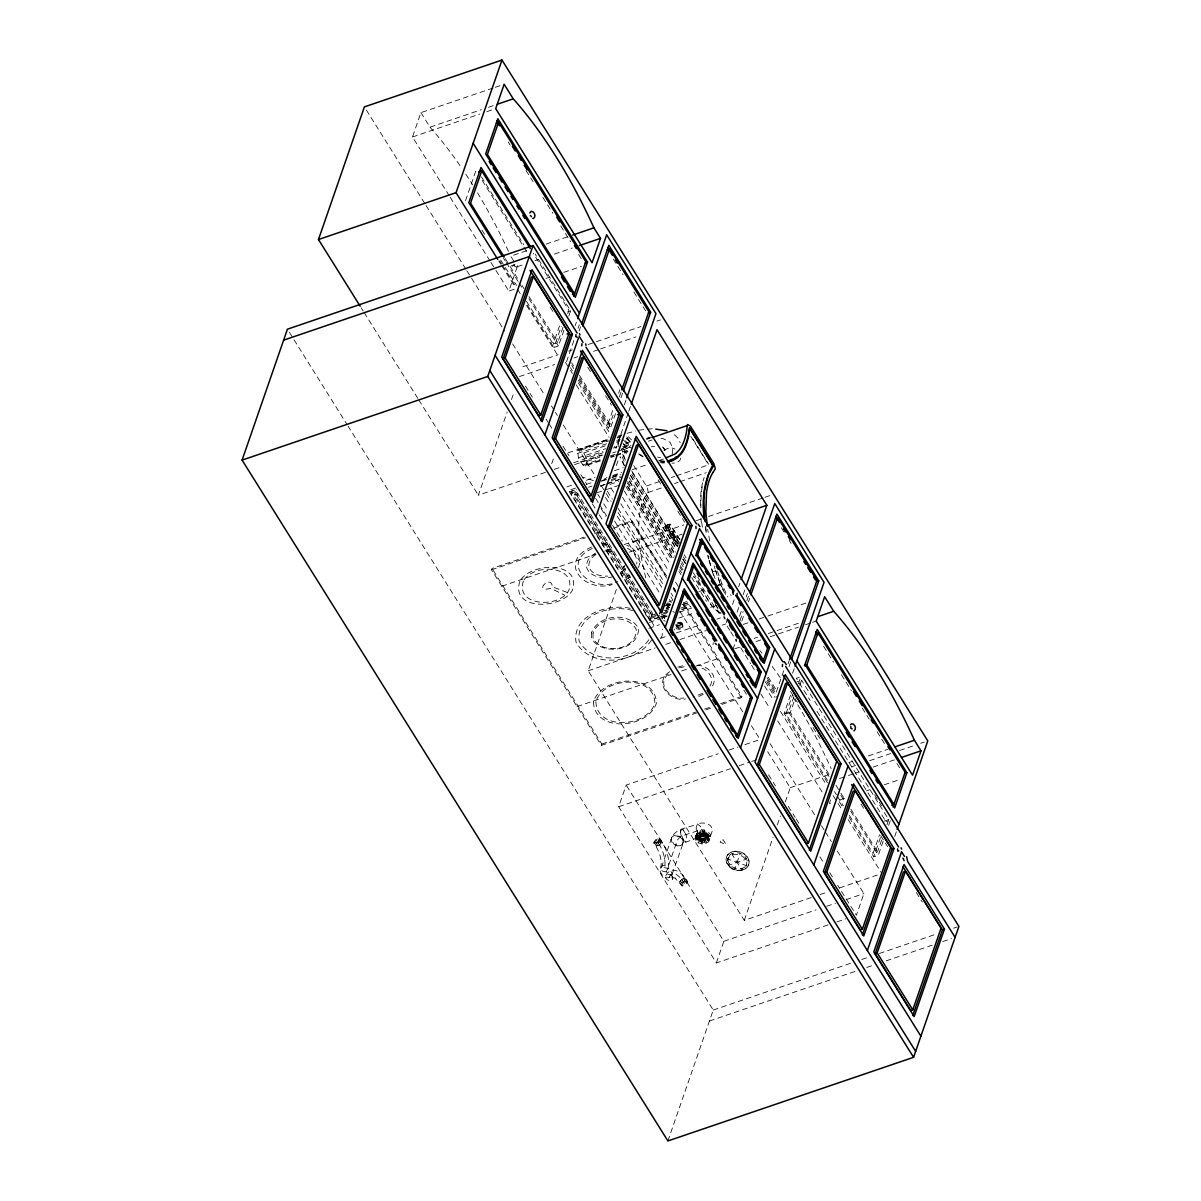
<?xml version="1.0" encoding="UTF-8"?>
<svg xmlns="http://www.w3.org/2000/svg" width="1201" height="1201" viewBox="0 0 1201 1201"><rect width="100%" height="100%" fill="white"/><g stroke="black" fill="none" stroke-linecap="round" stroke-linejoin="round"><path stroke-width="0.75" stroke-dasharray="5 3.75" d="M696.895 830.612L700.018 835.701L701.594 836.286L702.795 832.803L702.105 829.666L700.708 826.648L697.406 823.976C689.119 827.804 676.703 827.864 671.899 837.052L660.085 871.536L663.252 876.61L666.315 877.826L669.317 877.616L671.479 876.054L683.159 843.177L701.594 836.286C707.104 835.641 696.445 834.605 696.685 838.268L696.205 827.459L697.406 823.976C702.96 821.784 712.133 823.135 712.418 830.507L708.56 841.691L705.648 843.477L701.909 843.898L698.321 842.847L695.874 840.595L695.214 837.743L697.646 830.672L696.685 838.268L699.132 840.52L702.705 841.586L701.909 843.898M600.605 460.854L585.172 465.973L582.905 464.982L578.402 457.776L577.606 450.255L608.201 439.326M585.172 465.973L586.628 464.682L586.869 461.454L585.848 457.161L583.821 452.957L579.062 448.964M701.114 495.397L700.768 507.783M680.487 830.311L681.012 835.881L683.279 841.631L682.543 844.123L680.382 845.684L677.364 845.894L672.035 842.366L671.134 839.604L671.869 837.097L674.031 835.536L680.096 836.542L684.135 840.97L685.726 841.556L686.747 840.505L686.236 834.935L683.114 829.846L681.537 829.245L680.321 832.728L684.135 840.97M512.377 265.451L511.311 265.751M514.929 264.58L512.076 266.307M704.942 831.407L704.657 829.966L701.189 829.681L683.624 835.401A6.05 2.657 -31.5 0 0 677.199 840.61L666.15 872.542M672.185 454.098L672.92 448.048L669.963 442.283L663.312 438.71L660.025 438.335M665.744 527.239L665.774 526.458M551.724 463.691L553.721 457.926L555.763 457.041M617.539 444.265L619.206 439.446M618.44 441.968L618.11 448.378M618.815 440.842L620.812 435.077M702.48 482.832L700.994 491.134L700.348 507.332M701.399 491.674L702.585 485.069M660.655 868.248C662.712 859.361 658.824 850.248 653.839 843.027L656.001 839.664L660.04 838.883C665.955 847.561 670.428 858.49 667.966 869.089A3.738 2.957 19.1 0 1 665.279 871.686A3.738 2.957 19.1 0 1 661.166 869.809L660.655 868.248A3.738 2.957 19.1 0 1 663.342 865.636A3.738 2.957 19.1 0 1 667.471 867.512L667.966 869.089M665.789 526.924L666.12 525.558M674.482 629.189L674.001 630.09M676.013 624.325C674.632 630.255 686.537 627.267 681.057 623.199M676.884 624.58C675.953 628.033 682.904 627.793 681.447 624.265L676.989 625.991L681.447 624.265M675.788 627.898C682.738 633.693 686.537 619.626 677.349 622.328M645.793 577.816C640.643 557.684 637.206 536.742 639.382 515.95A89.084 38.102 71.2 0 1 645.898 495.262L648.195 492.155L647.369 487.726L633.618 465.433M671.479 876.054L672.215 873.547L669.047 868.473L662.967 867.467L660.82 869.029M703.035 481.046L704.161 477.458M449.249 195.763L412.483 136.989L420.92 112.624L493.521 87.898M465.523 200.672L476.497 168.996M514.163 289.261L508.849 291.077L517.286 266.712L515.409 263.695M545.404 472.368L478.373 495.202L507.197 411.958M511.491 399.573L513.953 392.487M563.029 327.288L557.744 342.54L553.241 344.071L559.696 325.426M563.945 330.155L558.45 345.993L553.961 347.524L561.272 326.417M567.728 313.716L568.899 310.323L533.229 253.291M568.809 316.088L570.64 310.804L535.181 254.102M575.174 325.681L576.405 322.138M697.075 712.809L601.356 745.401L491.539 569.814L492.02 568.463L584.196 537.087M573.883 340.529L566.602 361.516L569.529 366.185M578.116 328.278L579.332 324.78M579.152 331.011L580.548 326.867M658.944 617.134L650.116 620.151L570.775 493.281L571.406 491.494L576.69 489.693M656.346 615.317L651.197 617.059L574.648 494.677L575.279 492.89L578.702 491.719M579.467 375.388L609.943 424.103L607.691 424.869L613.171 409.061M618.65 393.237L619.866 389.725M615.513 413.609L610.663 427.601L608.427 428.367L614.206 411.808M619.326 396.885L621.142 391.631M620.962 397.861L622.779 392.622M624.385 404.797L626.201 399.543M628.228 412.934L615.963 448.348L613.966 445.181M628.829 411.162L630.675 405.848M666.585 578.116L631.576 522.135L632.056 520.784L614.327 526.819M811.321 897.537L744.29 920.371L588.19 670.789L617.014 587.544M621.307 575.159L624.37 566.302M601.356 745.401L601.836 744.05L492.02 568.463M673.536 540.27L674.301 537.568L677.874 536.352L677.004 538.874M650.116 620.151L650.747 618.365L571.406 491.494M651.197 617.059L651.813 615.287L575.279 492.89M651.903 615.062L652.518 613.276L577.801 493.806L577.186 495.578L651.903 615.062L655.356 613.876M677.334 546.335L678.205 543.813L666.45 525.197L665.97 526.278M667.095 615.933L663.883 617.029L665.219 619.191M666.06 605.094C669.317 602.046 669.287 607.211 666.435 606.67M664.348 618.305L663.883 617.029M677.424 626.171L681.643 624.73L677.079 625.751M828.044 924.905L716.366 962.932L618.68 806.727L626.171 785.079L718.348 753.703M682.904 627.057L678.88 628.423L675.412 626.532M729.758 630.3L725.779 623.935L728.226 616.849M732.52 604.463L734.366 599.149M738.645 586.749L739.876 583.206M737.099 612.255L738.915 607M743.164 594.72L744.995 589.466M739.546 616.278L741.362 611.024M746.196 597.032L747.412 593.534M739.966 620.752L743.149 611.429M746.812 600.89L748.628 595.621M741.753 621.202L744.185 614.176M748.448 601.881L749.664 598.368M732.97 649.411L736.588 638.977M721.906 704.371L741.392 697.721L741.873 696.37L683.489 603.037M695.214 837.743L697.316 832.758L700.228 830.957L707.539 831.602L709.986 833.854L710.647 836.692L708.56 841.691M695.874 840.595L698.577 833.719L696.76 838.148L697.226 840.16L701.744 842.562L704.867 842.216L707.299 840.715L709.986 833.854M700.228 830.957L699.417 833.284L704.251 832.878L709.175 836.181M697.226 840.16L699.522 834.455L701.594 833.179L697.901 838.448L699.417 840.91L706.443 841.165L709.356 839.364M698.712 836.782L699.522 834.455M698.231 839.829L698.712 836.121M697.766 836.046L700.198 834.56L701.009 832.233L704.131 831.888L708.65 834.29L709.851 839.019M699.102 838.748L700.498 835.22L702.195 834.17L699.267 839.484L703.666 840.28L705.377 839.229L706.758 835.701L704.371 833.929L700.198 834.56M699.688 837.532L700.498 835.22M699.267 839.484L699.913 836.436M698.321 842.847L699.748 839.409L697.556 835.821M699.417 840.91L700.213 838.583L699.042 837.502M699.883 840.054L700.078 837.157M703.966 830.537L703.155 832.863L706.728 833.929L707.539 831.602M704.131 831.888L703.321 834.2L706.113 835.025L708.305 838.628M701.489 840.52L702.3 838.193L704.477 837.953L706.758 835.701M700.784 835.506L703.441 835.205L704.251 832.878M701.624 841.556L702.42 839.244L707.149 837.667L707.629 834.62L706.353 839.994L704.281 841.255L705.077 838.944M701.399 836.497L703.576 836.241L704.371 833.929M701.744 842.562L702.54 840.235L705.663 839.889L709.115 836.301M703.666 840.28L704.477 837.953M705.963 838.013L705.167 836.722L705.978 834.395M706.834 836.947L705.648 835.866L706.458 833.539M706.113 835.025L706.924 832.713M705.783 837.292L706.593 834.965M705.377 839.229L706.173 836.902M704.867 842.216L705.663 839.889M706.353 839.994L707.149 837.667M707.149 838.328L708.65 834.29M705.648 843.477L706.443 841.165M707.299 840.715L708.095 838.403M783.683 670.789L775.786 693.623L766.929 679.481M788.021 663.883L789.222 660.385M789.057 666.615L790.874 661.376M728.301 857.484L727.761 859.045L746.376 865.636L746.917 864.074A9.878 7.822 19.1 0 0 735.237 852.755A9.878 7.822 19.1 0 0 730.673 865.516A9.878 7.822 19.1 0 0 746.917 864.074M792.57 673.266L794.416 667.966M729.157 863.669L728.617 865.215L745.521 859.466L746.061 857.904M732.895 853.25L732.355 854.797L741.783 869.884L742.323 868.323M827.489 782.767L784.148 713.469L791.459 692.361M827.504 780.485L785.889 713.949L792.345 695.289M829.035 776.522L788.637 711.938L794.131 696.1M798.395 683.789L800.827 676.748M734.967 868.158L734.427 869.704L740.251 853.416M829.02 774.195L790.378 712.418L795.077 698.847M799.776 685.276L801.547 680.201L797.044 681.733M748.613 864.915A11.74 9.308 19.1 0 0 734.727 851.449A11.74 9.308 19.1 0 0 729.292 866.612A11.74 9.308 19.1 0 0 748.613 864.915L748.673 864.705A11.74 9.308 19.1 0 0 734.802 851.239A11.74 9.308 19.1 0 0 729.352 866.401A11.74 9.308 19.1 0 0 748.673 864.705M716.366 962.932L723.858 941.284L626.171 785.079M667.906 1140.95L713.229 1010.041L348.11 426.235M744.29 920.371L773.069 837.262M777.362 824.877L780.425 816.034M785.319 801.893L790.213 787.736L767.334 751.15M830.537 800.016L829.336 803.499L832.878 802.298M881.684 839.964L877.571 851.824L873.082 853.356L879.537 834.71M883.155 841.195L878.291 855.277L873.788 856.808L881.099 835.701M886.969 824.697L888.725 819.607L801.547 680.201M837.262 850.999L863.894 893.589L856.403 915.252L837.652 885.272M888.65 825.372L890.466 820.088L885.978 821.619M894.7 836.481L896.531 831.197M680.742 458.076L679.886 460.493L676.508 462.82L671.899 463.211M709.986 686.131C715.03 677.814 707.239 668.477 698.772 667.201M712.538 685.891C718.528 675.713 707.524 665.879 697.736 665.114M638.091 567.863C643.166 558.645 635.614 548.332 626.682 545.284M697.316 832.758L696.025 835.431L696.685 838.268M625.541 564.59L620.842 571.256M665.894 875.604L667.411 872.887L670.969 870.41C678.46 868.848 683.894 875.709 687.482 881.279L686.747 883.441L682.228 885.888L674.632 877.766L675.893 878.516L671.839 877.541L673.566 877.391L672.335 879.222M660.775 638.046L662.156 635.779L662.637 629.294M679.391 881.834L683.234 878.471L685.561 878.486L684.81 880.633L681.748 882.765L679.436 882.75L679.391 881.834L682.228 885.888M660.04 838.883L655.686 845.849L659.724 845.069L661.886 841.706L657.863 842.486M648.81 639.728C634.278 661.586 592.438 665.939 579.062 640.959C575.699 614.146 612.36 603.818 633.182 610.754M651.543 640.058C636.005 663.853 590.592 669.017 575.97 641.995C572.201 614.732 608.622 603.247 630.285 608.397M668.266 674.061C656.061 684.795 670.984 699.988 683.819 698.006M666.33 525.528L670.398 524.387L681.778 542.597M679.541 539.609L669.542 524.146L668.957 526.894L678.625 542.372M625.661 568.658L620.091 573.643M677.169 624.16L679.346 623.409L681.357 624.505M669.693 671.704C652.759 682.288 669.753 702.45 685.486 698.967M629.759 575.039L622.598 579.603M630.555 576.705L624.715 580.338M680.351 845.684L682.513 844.168L683.279 841.676L680.141 836.587L674.076 835.521L671.899 837.052L671.134 839.544L674.271 844.648L680.336 845.699M664.093 450.72L667.486 448.393L672.08 448.003L675.127 449.099M595.531 553.121C590.547 555.973 585.923 560.957 586.478 567.082C589.661 577.336 602.782 578.702 611.879 577.035M595.876 554.547C591.763 557.024 588.4 561.437 588.835 566.452C591.027 574.423 600.575 576.405 607.796 576.12M696.505 835.07L701.009 832.233M603.998 479.289L606.97 477.503M653.839 843.027L657.863 842.246M702.645 693.337L693.007 697.09M698.772 696.49L704.582 693.683M591.568 547.025C556.874 562.113 584.437 592.994 612.225 584.647M592.243 548.437C558.12 564.29 593.714 594.165 617.599 581.629M669.332 607.616L666.285 608.291M666.36 525.242L669.648 524.116M670.083 524.161L669.407 526.729L680.907 545.119M495.292 87.298L504.15 84.28M420.92 112.624L430.003 127.171L481.361 109.681M488.447 107.264L493.761 105.463M412.483 136.989L479.769 114.08M486.855 111.663L495.713 108.645M526.623 250.739L510.695 256.173L514.463 262.193M546.11 244.103L567.352 236.867M517.286 266.712L524.372 264.295M535 260.677L538.543 259.476M554.472 254.057L572.186 248.022M546.035 278.407L549.578 277.206M563.749 272.387L581.464 266.352M567.638 311.825L570.64 310.804M522.855 366.74L558.135 354.73M568.719 351.127L572.246 349.926M588.115 344.522L641.034 326.507M656.917 321.102L660.445 319.901M519.463 376.544L554.742 364.534M574.138 357.928L577.666 356.727M593.549 351.323L598.834 349.521M600.605 348.921L635.884 336.911M568.133 452.837L608.742 439.011M554.231 469.366L561.272 466.964M573.628 462.76L603.608 452.552M622.613 446.652L629.669 444.25M647.324 438.245L650.867 437.044M623.709 447.237L630.78 444.835M646.663 439.416L650.206 438.215M574.498 464.652L602.752 455.029M622.178 448.423L631.005 445.406M622.974 448.513L623.724 449.624L629.024 447.823M648.45 441.202L651.978 440.001M566.797 486.915L572.096 485.099M586.208 480.295L595.05 477.292M614.462 470.672L623.289 467.669M575.609 488.056L568.538 490.473L649.936 620.632L658.794 617.629M586.223 484.438L593.309 482.036M612.78 475.401L621.623 472.383M612.84 476.287L619.896 473.885M632.251 469.666L646.378 464.862M658.733 460.659L664.033 458.857M569.679 491.644L576.765 489.242M601.536 480.805L610.393 477.788M612.165 477.187L619.236 474.785M601.416 481.286L610.243 478.268M612.015 477.668L620.842 474.665M570.775 493.281L577.846 490.879M588.43 487.276L591.973 486.075M611.384 479.454L620.211 476.452M611.279 480.625L621.578 477.127M574.648 494.677L578.086 493.506M600.38 485.925L605.529 484.168M607.241 483.583L619.236 479.499M600.2 486.18L605.364 484.423M607.09 483.823L619.146 479.724M609.913 484.438L618.53 481.511M596.912 492.815L601.611 491.209M606.31 489.603L620.407 484.814M646.468 485.985L658.824 481.766M671.179 477.563L674.722 476.362M676.478 475.761L708.26 464.937M648.105 492.5L662.216 487.696M674.587 483.493L678.115 482.292M679.886 481.691L706.368 472.669M594.825 533.454L600.14 531.653M491.539 569.814L585.487 537.838M596.131 534.205L601.446 532.403M613.861 528.17L631.576 522.135M666.51 525.392L670.398 524.387M669.407 526.729L665.624 527.584M501.793 586.208L595.741 554.216M604.598 551.199L611.699 548.782M624.1 544.563L641.829 538.513M632.672 542.327L683.819 524.912M696.175 520.709L701.459 518.907M708.515 516.505L763.205 497.89M764.962 497.289L770.261 495.488M674.301 530.632L670.713 531.848L669.843 534.37L673.431 533.154L674.181 530.452L670.608 531.668L669.738 534.19L673.311 532.974M629.279 552.13L682.198 534.115M674.407 537.748L677.98 536.532L677.109 539.054L673.416 540.09M713.574 575.309L712.373 571.841L715.571 570.745L714.13 565.866M715.06 578.747L712.718 571.901L715.916 570.82L720.615 584.497L725.509 594.405M668.882 601.851L672.41 600.65M698.892 591.628L704.191 589.826M718.318 585.022L721.846 583.821L727.821 597.047M717.417 585.578L720.615 584.497M717.147 585.728L720.345 584.647L724.578 592.964M665.97 605.334L668.432 604.493L666.735 603.578M665.039 606.1L668.672 604.643M667.561 605.784L670.698 604.719L667.951 602.151M666.3 608.577L669.753 607.406M683.519 602.722L686.972 601.536M682.904 604.493L688.083 602.737M651.813 615.287L655.251 614.116M682.693 604.764L687.828 603.022M663.207 612.975L668.341 611.234M683.789 605.965L688.924 604.223M650.747 618.365L659.574 615.347M661.331 614.747L668.402 612.345M680.757 608.141L689.584 605.139M660.715 616.533L666.015 614.732M681.898 609.327L690.725 606.31M660.565 617.029L665.864 615.212M681.793 609.793L690.65 606.775M667.005 616.188L663.793 617.284L663.598 616.188L664.333 614.116L667.666 612.27M649.321 622.418L659.95 618.8M661.706 618.2L667.02 616.398M679.406 612.18L691.806 607.961M648.81 628.318L659.409 624.715M678.835 618.11L694.718 612.69M710.617 607.286L714.145 606.085L720.285 613.576M660.475 638.332L667.546 635.93M676.373 632.927L701.099 624.505M716.982 619.1L720.51 617.899M588.19 670.789L655.221 647.955M665.804 644.352L671.089 642.55M679.916 639.548L706.368 630.54M722.251 625.136L725.779 623.935M743.179 624.445L748.493 622.643M759.107 619.025L766.193 616.608M767.964 616.008L806.922 602.737M754.033 638.392L757.576 637.176M768.205 633.558L775.291 631.156M777.062 630.54L800.076 622.703M734.742 648.81L740.056 647.009M755.984 641.574L761.299 639.773M770.156 636.755L798.485 627.102M805.571 624.685L810.885 622.884M812.657 622.283L816.2 621.067M577.065 706.563L671.014 674.572M681.658 670.954L686.972 669.137M695.829 666.12L717.102 658.884M601.836 744.05L695.784 712.058M704.642 709.04L711.728 706.638M720.6 703.621L741.873 696.37M799.326 677.259L796.323 678.28L810.12 700.333M705.948 709.791L711.262 707.99M784.148 713.469L788.637 711.938M785.889 713.949L790.378 712.418M728.992 750.07L737.849 747.052M744.935 744.635L759.122 739.816M618.68 806.727L730.358 768.715M739.215 765.698L749.844 762.065M751.631 761.464L756.945 759.663M848.882 762.56L852.425 761.359M868.368 755.924L887.839 749.304M790.213 787.736L829.02 774.525M851.944 766.718L855.472 765.517M869.584 760.713L890.752 753.507M899.579 750.505L913.691 745.701M920.732 743.299L924.26 742.098M839.544 778.533L846.63 776.131M848.401 775.516L853.716 773.714M855.487 773.114L859.015 771.898M873.187 767.079L894.445 759.843M839.964 799.881L847.05 797.464M866.522 790.843L870.064 789.627M884.236 784.808L898.408 779.989M884.236 821.139L888.725 819.607M820.133 894.535L827.189 892.133M839.544 887.929L878.336 874.718M723.858 941.284L816.034 909.893M826.678 906.275L835.536 903.257M846.18 899.624L863.894 893.589M836.902 921.888L845.774 918.87M713.229 1010.041L851.104 963.112M861.702 959.494L868.773 957.092M879.372 953.474L935.939 934.213M953.609 928.193L957.152 926.992M709.431 1021.03L856.133 971.069M866.732 967.466L873.803 965.049M886.188 960.845L932.141 945.187M942.74 941.584L951.582 938.582M618.485 435.918L621.908 434.777M577.606 450.255L608.457 440.046M617.029 437.209L622.178 435.498M581.329 449.955L608.757 440.872M617.329 438.035L620.752 436.894M577.366 453.483L606.505 443.83M616.789 440.422L620.211 439.296M583.821 452.957L606.1 445.571M616.383 442.178L619.806 441.037M578.402 457.776L605.814 448.694M585.848 457.161L602.977 451.486M613.261 448.078L616.698 446.952M623.544 444.685L630.405 442.403L625.886 435.197M580.428 461.98L602.707 454.594M586.869 461.454L602.301 456.35M612.585 452.942L616.008 451.801M617.719 451.246L629.714 447.267M582.905 464.982L600.05 459.307M610.333 455.9L615.467 454.188M622.328 451.921L627.462 450.225L622.959 443.004M586.628 464.682L600.335 460.133M610.618 456.725L614.056 455.599M615.768 455.029L627.763 451.051M610.889 457.461L614.312 456.32M616.023 455.749L628.033 451.771M664.048 610.513L668.852 609.673M665.279 611.219L667.11 610.693M677.844 667.095L684.36 665.294M679.271 667.816L686.777 666.285M627.012 433.306L635.479 431.069M626.682 442.704L630.24 441.773M668.191 608.697L666.06 608.937M677.124 622.974L678.535 622.734M638.857 430.168L645.538 429.448M647.204 429.267L652.218 428.712M646.288 438.35L649.846 437.96M651.302 446.787L654.62 446.427M602.602 543.407L609.372 542.747M602.617 544.954L610.183 544.218M666.375 607.376L669.392 605.95L668.251 603.292M678.16 622.749L679.421 622.719M664.498 461.139L658.568 460.403M664.754 461.875L657.232 460.764M659.874 462.22L664.153 462.25M661.571 462.955L664.438 462.985M607.075 549.938L612.48 550.058M606.835 551.109L615.032 551.905M679.256 622.734L680.321 622.929M721.08 613.02C706.623 607.045 703.966 586.869 693.758 576.3M657.532 457.041L660.52 457.731M593.429 480.58L582.65 477.127M514.629 265.451L513.548 264.205M731.154 595.336L730.388 594.78M713.244 642.685L713.049 644.847M703.441 835.205L705.648 835.866M703.576 836.241L705.167 836.722M700.693 837.728L702.3 838.193M700.213 838.583L702.42 839.244M699.748 839.409L702.54 840.235M681.507 829.26L683.099 829.846L686.236 834.935M567.202 592.423L552.4 586.824C551.109 573.447 532.463 593.264 550.704 588.31L564.635 595.111M687.482 881.279L683.519 882.165L681.357 885.542M667.726 602.797L670.473 605.289M680.276 622.869L683.129 626.246M627.432 548.287C633.407 550.989 637.686 557.384 636.755 564.05M638.842 453.768L642.97 456.275M638.962 454.458L643.12 456.98M672.89 611.444L674.452 612.405M663.718 620.286L665.294 621.247M626.291 438.08L628.769 439.716M626.472 438.785L631.336 442.959M623.289 439.881L630.585 447.493M719.189 613.306L711.442 605.199L693.638 576.72M645.507 614.762L650.176 618.905L653.584 625.105L653.975 628.483M674.392 434.717L677.679 437.719L680.201 442.629M662.261 446.862L665.549 449.85M628.393 436.699L631.486 439.926M625.571 440.797L631.396 448.048M513.728 265.691L516.595 267.132L517.961 265.496L517.766 262.869M715.616 604.899L717.342 607.331M684.69 878.141L687.527 882.195M683.234 878.471L686.747 883.441M681.583 879.372L685.336 884.672M680.171 880.603L683.684 885.572M659.154 838.523L661.946 842.637M659.289 841.045L661.15 843.868M657.683 838.808L659.529 841.631M656.001 839.664L659.724 845.069M656.196 843.102L658.043 845.939M654.575 840.88L656.422 843.702M653.779 842.111L656.572 846.225M613.216 258.996L623.034 274.714M633.858 291.993L645.643 310.864M781.296 527.749L785.229 534.04M789.162 540.33L791.129 543.468M508.218 141.973L510.2 145.141M526.053 170.482L532.989 181.576M542.897 197.414L552.805 213.268M560.732 225.938L570.64 241.776M578.567 254.447L582.53 260.782M823.616 646.273L833.524 662.111M841.451 674.782L851.359 690.635M862.258 708.05L869.194 719.144M877.12 731.814L886.038 746.076M896.937 763.506L900.9 769.841M692.932 439.131L708.695 464.337M690.83 436.368L708.56 464.697M874.703 794.882L881.609 805.916M817.01 711.367L829.816 731.844M830.807 733.406L884.987 820.043M481.421 176.877L523.786 244.614M482.156 180.36L527.734 253.246M550.193 307.171L554.156 313.491M587.769 367.251L591.733 373.571M605.574 395.699L611.504 405.187M658.148 479.784L662.081 486.06M677.799 511.191L684.675 522.18M790.498 691.371L797.374 702.375M813.077 727.506L819.953 738.495M860.937 804.009L864.885 810.33M880.708 835.611L887.629 846.675M916.303 892.538L922.233 902.011M571.616 362.807L573.583 365.96M768.205 677.139L777.047 691.281M835.956 785.289L839.919 791.624M840.91 793.215L844.873 799.551M850.818 809.054L877.571 851.824M505.231 258.575L509.194 264.926M510.185 266.502L518.111 279.172M522.075 285.508L524.056 288.69M529.01 296.602L557.744 342.54M571.781 365.419L573.718 368.527M579.558 377.85L610.663 427.601M767.094 677.709L775.846 691.701M840.85 795.422L844.798 801.713M850.698 811.17L878.291 855.277M623.724 449.624L627.688 455.945M503.294 257.78L505.261 260.932M506.252 262.509L518.066 281.409M519.057 282.986L522 287.715M528.905 298.734L558.45 345.993M579.182 379.291L607.691 424.869M570.49 367.731L572.442 370.839M578.281 380.177L608.427 428.367M766.778 681.583L776.507 697.12M834.44 791.579L836.421 794.747M837.412 796.323L843.357 805.841M849.302 815.344L873.082 853.356M565.521 362.432L569.454 368.737M570.445 370.313L572.412 373.481M578.342 382.939L609.898 433.396M765.157 681.643L775.02 697.421M481.901 230.022L485.865 236.357M500.727 260.122L516.58 285.463M526.488 301.301L553.241 344.071M666.81 525.603L678.205 543.813M839.304 801.683L843.252 807.973M849.167 817.431L873.788 856.808M631.681 470.852L678.16 545.179M684.09 554.667L686.071 557.819M715.331 604.553L719.264 610.844M632.507 472.789L678.025 545.569M697.811 577.216L699.793 580.368M499.781 260.887L501.748 264.04M502.724 265.616L516.52 287.67M517.511 289.246L520.468 293.975M527.359 304.994L553.961 347.524M498.76 260.962L500.742 264.13M501.733 265.721L515.649 287.955M526.563 305.429L558.345 356.247M576.225 384.83L609.012 437.239M665.819 527.945L677.364 546.545M730.748 631.891L736.708 641.424M740.687 647.789L750.625 663.673M751.631 665.264L755.609 671.629M764.557 685.936L773.504 700.243M780.455 711.367L825.192 782.902M833.149 795.617L837.127 801.983M838.118 803.574L842.096 809.924M848.071 819.472L881.864 873.517M631.786 474.395L677.424 547.386M683.384 556.904L686.356 561.663M693.307 572.757L714.145 606.085M630.465 475.101L675.953 547.851M682.874 558.915L686.822 565.236M630.3 475.461L675.818 548.241M682.753 559.306L686.702 565.641M629.144 477.533L675.803 552.145M681.763 561.663L683.744 564.845M691.686 577.546L706.578 601.356M629.519 480.91L674.181 552.34M681.132 563.449L683.129 566.632M629.324 481.391L673.956 552.745M450.24 197.354L489.978 260.887M490.969 262.479L494.947 268.829M495.938 270.42L508.849 291.077M760.788 693.893L769.721 708.185M777.678 720.9L822.385 792.375M627.718 481.586L674.331 556.123M680.276 565.641L683.249 570.4M627.267 482.907L673.986 557.609M679.946 567.142L681.943 570.325M627.643 486.27L672.38 557.804M627.507 486.405L672.725 558.72M679.616 569.724L681.583 572.877M625.901 486.63L672.11 560.507M678.985 571.511L680.952 574.648M624.325 491.089L670.443 564.83M743.794 690.005L747.728 696.295M622.568 497.394L668.702 571.136M675.562 582.125L679.496 588.4M632.056 520.784L666.675 576.15M673.596 587.229L675.578 590.382M611.009 488.011L613.951 492.71M620.812 503.699L666.945 577.441M673.806 588.43L675.773 591.568M673.13 588.58L675.502 592.363M683.024 604.388L741.392 697.721M770.156 743.704L815.554 816.29M821.469 825.748L824.426 830.492M825.417 832.068L831.332 841.526M607.286 491.179L612.195 499.031M618.08 508.443L664.198 582.185M671.074 593.174L673.04 596.312M366.38 110.072L425.079 203.93M426.085 205.521L465.883 269.159M466.874 270.75L504.675 331.191M512.632 343.921L544.473 394.829M551.439 405.953L554.427 410.727M555.417 412.318L557.414 415.501M563.374 425.049L594.225 474.365M601.191 485.504L605.169 491.855M606.16 493.446L611.129 501.402M618.095 512.542L663.868 585.713M670.834 596.852L672.815 600.035M679.781 611.174L743.449 712.974M751.421 725.704L759.377 738.435M605.529 497.484L609.462 503.759M617.314 516.31L662.457 588.49M669.317 599.479L671.284 602.617M597.888 494.377L599.854 497.514M603.773 503.789L607.706 510.065M614.567 521.054L660.7 594.795M525.407 386.031L532.328 397.111M546.17 419.254L548.151 422.422M549.142 423.998L552.115 428.742M562.999 446.156L568.929 455.644M580.804 474.62L586.734 484.108M595.636 498.355L598.608 503.099M599.599 504.675L606.52 515.754M612.465 525.242L622.358 541.066M768.58 774.825L775.486 785.874M788.321 806.381L795.227 817.431M796.218 819.007L799.175 823.736M819.893 856.868L823.841 863.189M829.756 872.647L833.704 878.967M601.04 508.533L605.95 516.37M592.423 503.85L598.308 513.262M599.284 514.839L603.217 521.114M361.186 307.801L363.167 310.984M364.158 312.575L417.798 398.327M418.789 399.918L478.373 495.202M289.411 332.377L347.104 424.644M624.52 465.613L620.286 456.95M624.37 465.958L619.971 456.965M662.517 619.055L661.496 616.128M625.346 460.238L621.563 448.679M624.46 458.932L621.728 451.276M624.04 461.439L620.857 453.242M717.492 571.106L721.846 583.821M715.571 570.745L720.345 584.647M709.356 560.552L712.718 571.901M708.995 560.432L712.373 571.841M663.643 447.703L664.423 450.45M707.99 555.312L708.89 558.945M707.734 555.598L708.515 558.795M709.701 541.035L707.659 529.326M705.572 526.173L706.518 532.869M705.407 527.524L706.128 532.583M701.669 522.225L702.375 527.254M700.964 518.171L701.264 521.865M617.914 460.899A89.084 38.102 71.2 0 1 615.452 467.369M430.003 127.171A310.068 132.605 71.2 0 1 461.845 168.275M465.823 174.205A310.068 132.605 71.2 0 1 472.699 184.894M477.518 192.776A310.068 132.605 71.2 0 1 508.503 251.414M759.873 650.582A310.068 132.605 71.2 0 1 761.944 653.134M772.228 666.465A310.068 132.605 71.2 0 1 781.326 679.241M793.17 697.331A310.068 132.605 71.2 0 1 831.182 768.595M658.794 843.778A18.661 8.152 70 0 1 664.318 868.668M669.122 877.406A18.661 8.347 68.5 0 1 682.498 880.618M591.477 632.912L591.417 637.821C600.59 656.662 638.782 651.137 638.557 628.573C629.519 611.264 597.963 614.462 591.477 632.912M593.054 633.257L592.994 637.911C601.311 655.446 636.725 650.672 636.305 629.594C628.138 613.561 598.939 616.038 593.054 633.257M593.429 701.879C594.36 733.06 648.39 728.947 656.407 703.095C655.461 671.929 601.431 676.028 593.429 701.879M595.891 701.549C596.507 730.914 647.369 727.686 654.875 703.155C654.26 673.806 603.397 677.034 595.891 701.549M519.883 581.284C509.93 611.099 562.263 609.357 572.307 590.307C582.26 560.492 529.926 562.233 519.883 581.284M523.366 581.149C515.004 606.385 559.291 608.562 568.809 590.442C577.171 565.206 532.899 563.029 523.366 581.149M720.855 841.105L720.18 842.186L725.989 844.468L723.167 839.679L720.855 841.105M672.215 876.19L670.834 874.959A3.738 2.957 19.1 0 0 665.459 877.06L666.015 878.622A3.738 2.957 19.1 0 0 671.044 880.198A3.738 2.957 19.1 0 0 672.215 876.19M730.133 867.077A9.878 7.822 19.1 0 0 746.376 865.636A9.878 7.822 19.1 0 0 734.697 854.316A9.878 7.822 19.1 0 0 730.133 867.077"/><path stroke-width="1.5" d="M732.52 591.913L733.331 594.36M737.039 594.525L737.144 593.354M850.803 726.605L850.893 727.911M898.813 850.833L897.763 851.134L897.582 848.867M902.942 858.099L904.128 860.652M907.461 860.697L906.635 856.703M712.989 472.428L715.346 468.885L713.889 463.691L690.455 426.19L687.693 424.569A3.468 1.486 71.2 0 0 687.272 425.589L686.732 430.453A89.084 38.102 71.2 0 1 679.391 449.79L675.562 453.768L666.075 457.776M689.629 428.517L689.014 433.621A92.177 39.423 71.2 0 1 681.402 453.618L677.439 457.761L672.83 460.523L667.636 461.89M242.092 460.103L287.414 329.194L533.094 245.544L958.908 926.391L913.586 1057.3L667.906 1140.95L242.092 460.103L487.771 376.453L533.094 245.544M360.18 306.21L318.475 239.524L364.398 106.889L501.973 60.05L927.788 740.897L897.132 829.441M497.769 259.371L456.05 192.67L501.973 60.05M478.704 171.938L481.706 170.917L470.552 203.134L504.24 256.999M496.328 122.967L498.58 122.202L487.426 154.419L574.618 293.825L572.367 294.59M503.144 358.769L531.412 277.146L533.424 276.455L569.019 333.368L540.75 414.991L538.739 415.681L503.144 358.769L505.156 358.093L533.424 276.455M573.688 296.272L585.773 261.608L498.58 122.202M587.514 262.088L575.324 297.278L485.684 153.938L497.86 118.749L587.514 262.088L585.262 262.854M600.515 238.368L592.078 262.734L495.713 108.645L504.15 84.28L513.247 98.827A310.068 132.605 71.2 0 1 593.925 227.83L600.515 238.368L579.272 245.604M540.735 420.68L570.415 334.989L530.016 270.39M577.636 318.595L606.655 234.78L655.956 313.611L626.817 397.786M572.427 334.298L542.146 421.746L501.748 357.147L532.028 269.715L572.427 334.298L570.415 334.989M581.584 324.015L608.832 245.289L650.642 312.155L623.394 390.865M544.879 434.927L578.477 337.901M582.8 326.102L609.568 248.802L607.316 249.568M553.571 439.401L581.839 357.763L583.851 357.087L619.446 413.985L591.177 495.623L589.166 496.313L553.571 439.401L555.583 438.725L583.851 357.087M621.743 389.89L648.885 311.659L609.568 248.802M591.162 501.297L620.842 415.606L580.443 351.022M622.854 414.93L592.573 502.363L552.175 437.78L582.455 350.332L622.854 414.93L620.842 415.606M631.291 404.076L657.037 329.705L766.854 505.291L741.107 579.663M595.936 516.58L630.15 417.783M608.276 526.864L636.545 445.226L638.557 444.55L687.663 523.066L659.394 604.703L657.382 605.394L608.276 526.864L610.288 526.173L638.557 444.55M659.694 613.591L689.975 526.158L635.209 438.59M691.986 525.468L661.706 612.915L605.965 523.786L636.245 436.338L691.986 525.468L689.975 526.158M665.234 627.372L699.447 528.59L782.647 661.616M735.537 735.883L737.549 735.207L671.674 629.894L684.84 591.853L682.844 592.543M750.1 680.607L753.042 685.321L755.054 684.645L689.179 579.317L693.743 566.151L691.746 566.827M759.512 657.818L761.479 660.97L763.491 660.28L697.616 554.967L702.18 541.786L700.168 542.477M746.196 585.953L774.75 503.534L824.051 582.365L795.017 666.195M749.664 592.769L776.927 514.058L818.737 580.909L791.474 659.619M750.88 594.855L777.648 517.556L775.396 518.322M736.783 737.204L750.715 697.18L718.273 645.297M754.288 686.657L759.617 671.464L727.175 619.596M762.725 662.291L768.055 647.099L735.612 595.231M718.738 643.976L752.276 697.601L738.18 738.285L670.113 629.459M728.617 619.836L761.179 671.899L755.699 687.723L687.633 578.897L693.112 563.059L724.668 613.531M737.054 595.486L769.616 647.534L764.121 663.372L696.07 554.532L701.549 538.709L734.096 590.757M740.522 747.728L774.72 648.945M789.582 659.469L816.965 580.413L777.648 517.556M757.306 765.157L785.574 683.519L787.586 682.844L836.707 761.374L808.438 843.012L806.426 843.687L757.306 765.157L759.317 764.482L787.586 682.844M891.727 805.225L893.979 804.46L806.787 665.054L817.941 632.837L815.689 633.603M809.339 850.143L839.019 764.452L783.262 675.322M841.015 763.776L810.75 851.209L754.994 762.08L785.274 674.632L841.015 763.776L839.019 764.452M813.798 864.9L847.996 766.103M824.757 872.992L853.025 791.354L855.037 790.678L890.617 847.576L862.348 929.214L860.336 929.904L824.757 872.992L826.768 872.316L855.037 790.678M893.049 806.922L905.134 772.243L817.941 632.837M806.787 665.054L804.535 665.819L817.22 629.384L906.875 772.723L894.685 807.913L805.045 664.573M921.002 750.805L912.565 775.155L816.2 621.067L824.637 596.717L833.719 611.249A310.068 132.605 71.2 0 1 914.411 740.251L921.002 750.805L901.531 757.441M862.348 934.888L892.013 849.197L851.629 784.613M894.024 848.522L863.744 935.954L823.361 871.371L853.626 783.938L894.024 848.522L892.013 849.197M867.347 950.531L901.561 851.734L904.533 856.493M875.184 953.624L903.452 871.986L905.449 871.295L941.044 928.208L912.775 1009.846L910.763 1010.521L875.184 953.624L877.18 952.933L905.449 871.295M912.775 1015.521L942.44 929.829L903.032 866.822M944.451 929.139L914.171 1016.586L873.773 952.003L904.053 864.555L944.451 929.139L942.44 929.829M529.776 212.982L531.127 211.346C534.49 210.941 536.457 216.75 533.469 218.417L532.764 218.447M575.985 334.644L575.834 336.235M577.156 337.196L576.15 336.911M695.889 526.353L696.055 528.635M850.458 724.834L851.614 723.768C854.977 723.362 856.944 729.172 853.956 730.839M852.23 728.872L851.209 728.602M674.256 458.842L676.238 456.785M669.332 460.884L672.38 459.052M669.633 461.604L677.109 457.041L681.057 452.942A91.621 39.183 71.2 0 0 688.608 433.051L689.419 427.766L713.409 466.093L708.305 475.221L704.597 490.593L703.891 499.871L704.867 521.144M497.304 104.247L513.247 98.827M318.475 239.524L456.05 192.67M572.667 235.066L593.925 227.83M283.616 340.168L529.296 256.519L577.141 333.022M567.007 334.043L569.019 333.368M648.405 312.921L650.642 312.155M617.434 414.675L619.446 413.985M651.963 437.614L687.272 425.589M706.894 525.708L766.854 505.291M695.619 555.643L697.616 554.967M687.182 580.008L689.179 579.317M671.674 629.894L669.663 630.57L684.21 588.775L716.757 640.824M816.485 581.674L818.737 580.909M817.791 616.683L833.719 611.249M769.616 647.534L767.604 648.225L764.647 643.481M761.179 671.899L759.167 672.575L757.2 669.422M750.265 698.291L752.276 697.601M894.925 746.887L914.411 740.251M904.623 773.489L906.875 772.723M667.351 461.154L672.53 459.788M655.746 429.132L666.945 430.724M689.674 428.502L712.733 465.192C704.041 480.235 701.564 500.877 704.311 518.922M531.488 216.72L530.407 215.489M581.96 343.696L581.749 345.873M783.442 661.736L784.313 661.976M716.366 644.547L715.286 643.301M782.542 664.423L782.346 666.585M698.036 524.011L699.958 526.608M784.823 662.291L786.25 664.573M724.894 618.725L724.038 616.864M607.556 247.616L612.42 255.393M615.332 260.062L617.284 263.169M775.651 516.37L779.539 522.585M783.427 528.815L785.364 531.923M788.291 536.577L790.228 539.699M803.844 561.467L805.796 564.575M807.733 567.683L810.645 572.337M813.572 577.005L815.509 580.113M496.598 121.091L499.556 125.82M512.362 146.297L515.319 151.026M518.277 155.74L521.234 160.469M524.176 165.198L527.134 169.926M556.694 217.171L559.651 221.9M574.423 245.529L576.39 248.682M815.959 631.726L817.941 634.879M853.401 691.581L856.358 696.31M859.315 701.039L862.258 705.753M871.13 719.939L873.097 723.092M887.884 746.707L889.851 749.859M489.137 161.519L491.119 164.687M493.101 167.855L496.073 172.614M499.046 177.358L502.018 182.117M504.99 186.861L507.963 191.62M510.935 196.379L512.917 199.546M516.88 205.881L518.862 209.049M522.825 215.384L524.807 218.552M561.467 277.161L564.44 281.92M567.412 286.679L570.385 291.423M846.15 732.355L849.122 737.114M852.094 741.858L855.067 746.617M869.929 770.381L871.911 773.549M875.874 779.884L877.856 783.052M473.149 143.294L579.467 313.296M796.863 660.88L898.964 824.141M530.257 246.22L481 167.464L468.81 202.654L502.303 256.203M481.706 170.917L530.257 248.547M579.092 336.145L583.01 342.42M585.968 347.134L696.475 523.831M785.619 666.36L898.573 846.975M907.506 861.252L955.11 937.365M702.18 541.786L733.646 592.093M699.537 539.384L702.495 544.113M704.462 547.266L707.434 552.01M710.391 556.739L713.349 561.467M716.306 566.196L718.273 569.349M722.221 575.669L724.203 578.822M728.136 585.127L730.118 588.28M738.99 602.482L740.972 605.634M748.854 618.245L751.811 622.989M754.783 627.718L757.741 632.447M700.528 563.509L702.495 566.647M705.437 571.361L707.404 574.513M711.337 580.804L713.304 583.941M715.271 587.079L718.228 591.808M721.17 596.522L724.128 601.236M727.07 605.95L729.037 609.087M731.004 612.24L734.937 618.53M736.904 621.668L739.846 626.382M742.803 631.095L745.746 635.809M748.703 640.523L750.67 643.676M754.603 649.966L756.57 653.104M690.95 553.121L766.223 673.491M693.743 566.151L724.218 614.882M697.015 573.207L698.997 576.36M701.954 581.089L704.912 585.833M707.869 590.562L709.836 593.714M713.784 600.02L715.766 603.172M729.577 625.256L732.535 629.985M735.492 634.729L737.459 637.881M739.441 641.034L743.389 647.339M745.356 650.492L748.313 655.221M751.271 659.965L754.228 664.693M696.025 594.15L698.982 598.864M705.858 609.868L709.791 616.158M711.758 619.311L715.691 625.586M717.658 628.739L720.6 633.452M723.557 638.166L726.5 642.88M734.366 655.461L737.309 660.175M746.166 674.316L748.133 677.469M682.288 578.131L757.561 698.487M684.84 591.853L715.316 640.583M683.189 591.042L688.113 598.924M697 613.111L698.967 616.278M700.934 619.431L704.882 625.736M706.864 628.889L709.821 633.618M712.778 638.347L714.745 641.514M718.693 647.819L720.675 650.972M724.608 657.277L726.59 660.43M730.538 666.75L732.505 669.903M735.462 674.632L737.444 677.784M741.377 684.09L743.359 687.242M505.156 358.093L540.75 414.991M555.583 438.725L591.177 495.623M610.288 526.173L659.394 604.703M759.317 764.482L808.438 843.012M826.768 872.316L862.348 929.214M877.18 952.933L912.775 1009.846M670.653 632.146L672.62 635.284M676.553 641.574L678.52 644.727M681.462 649.441L683.429 652.578M687.362 658.869L689.329 662.006M691.296 665.159L694.238 669.873M697.196 674.587L700.138 679.301M707.029 690.305L710.962 696.595M712.929 699.733L715.871 704.447M718.829 709.16L721.771 713.889M724.713 718.603L726.68 721.741M730.613 728.031L732.58 731.169M495.082 355.316L920.897 1036.163M489.813 370.509L915.642 1051.355M487.771 376.453L913.586 1057.3M901.035 847.741L901.666 849.122M579.422 333.533L580.053 334.899M585.668 343.861L585.968 345.318M707.209 526.068L705.888 512.076L706.473 493.101A89.084 38.102 71.2 0 1 712.989 472.428"/></g></svg>
